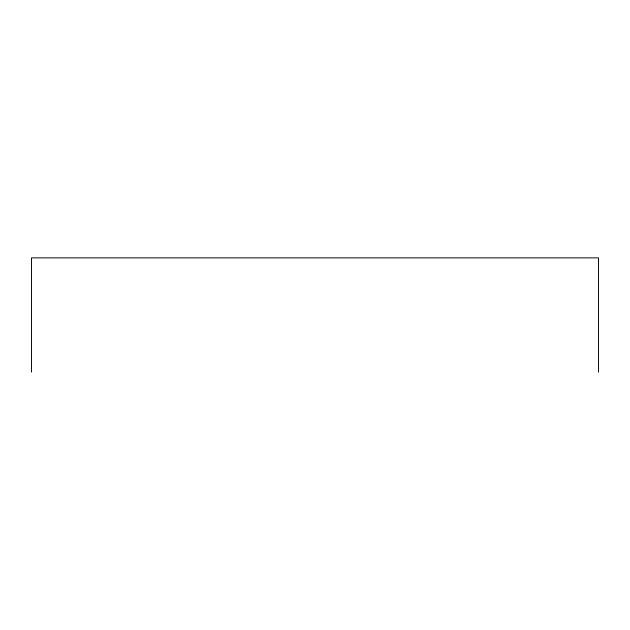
<?xml version="1.0" encoding="UTF-8"?>
<svg xmlns="http://www.w3.org/2000/svg" width="630" height="630" viewBox="0 0 630 630"><rect width="100%" height="100%" fill="white"/><g stroke="black" fill="none" stroke-linecap="round" stroke-linejoin="round"><path stroke-width="0.94" d="M598.5 372.133L598.5 257.867L31.5 257.867L31.5 372.133"/></g></svg>
